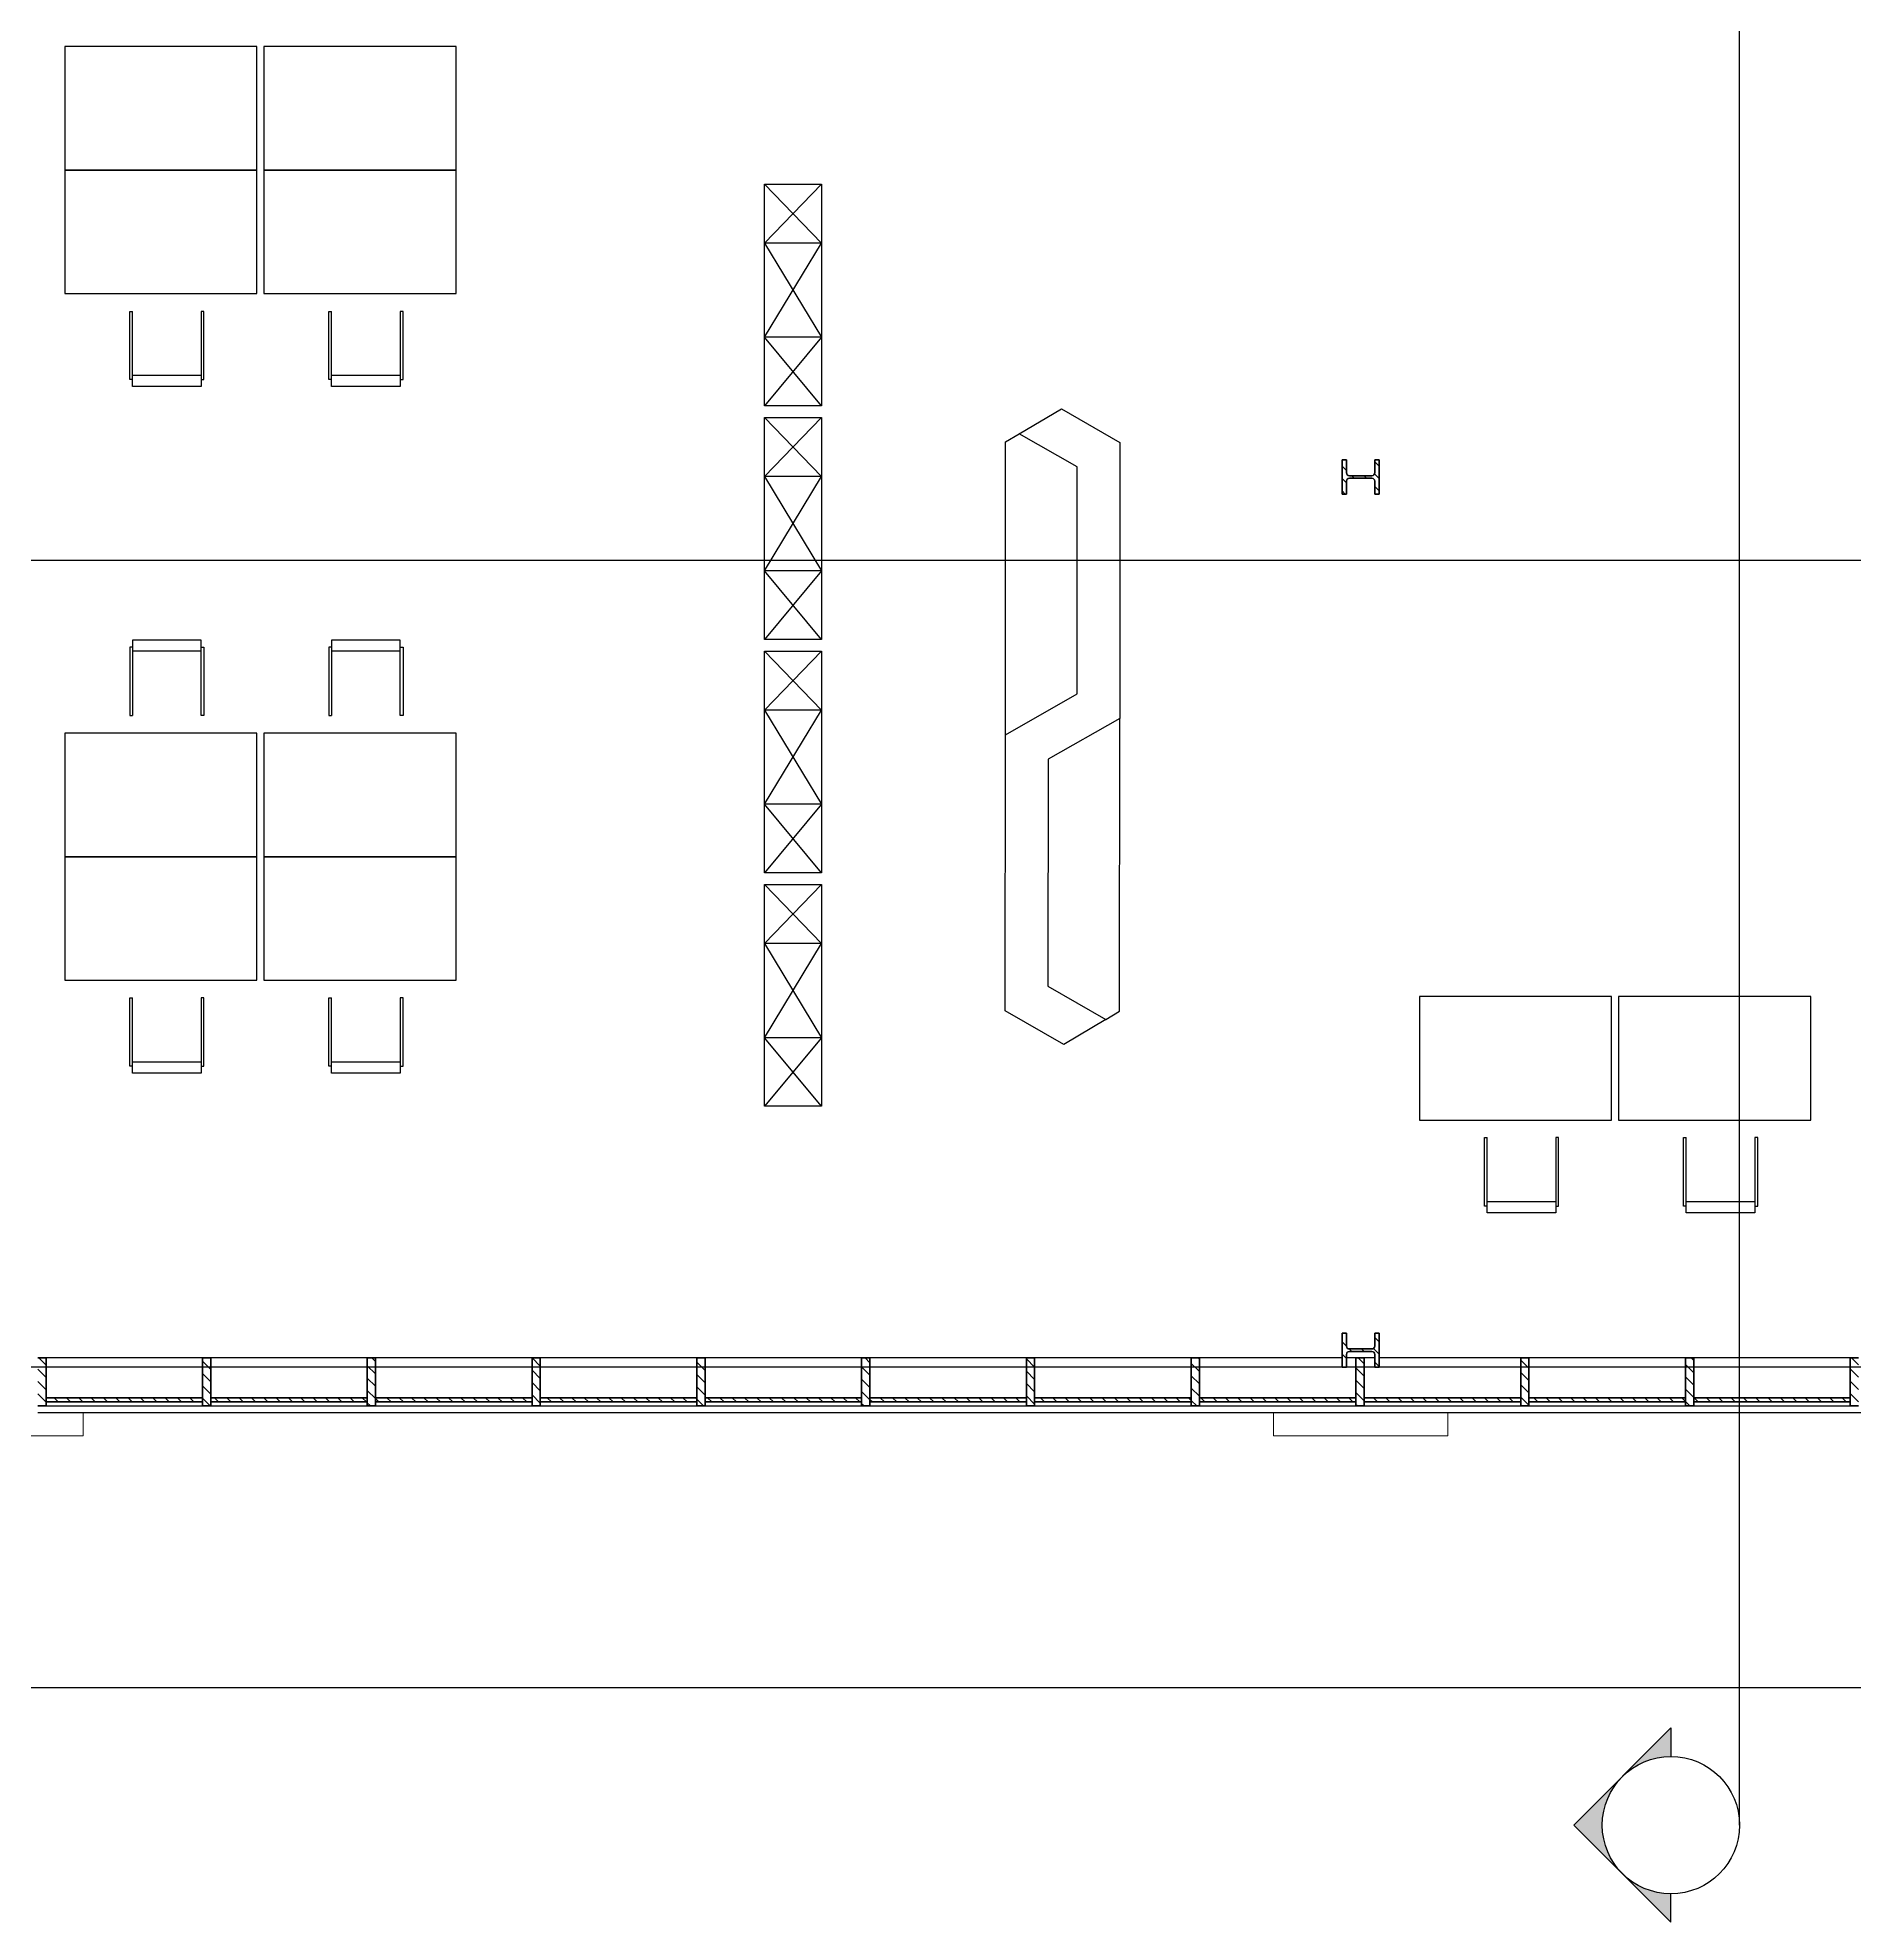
# Model space of a CAD drawing. Header units: millimetres. Extents: x -100 to 251604, y 0 to 25979.
# Drawn here: x 25724 to 38954, y 0 to 13724 of the extents above; entities that cross this region are included whole.
import ezdxf
from ezdxf.enums import TextEntityAlignment as Align

# ---------------------------------------------------------------- set-up
doc = ezdxf.new("R2018")
doc.units = ezdxf.units.MM
doc.layers.get('0').update_dxf_attribs({"true_color": 0xdfdfdf})
for name, color, linetype in [('Background_0', 7, 'Continuous'), ('Background_BRX_2D_Symbols', 7, 'Continuous'), ('Background_Front bricks', 7, 'Continuous'), ('Background_GLASS', 161, 'Continuous'), ('Background_WINDOW_FRAME', 253, 'Continuous'), ('Boundary_0', 7, 'Continuous'), ('Boundary_BRX_2D_Symbols', 7, 'Continuous'), ('Boundary_GLASS', 161, 'Continuous'), ('Boundary_WINDOW_FRAME', 253, 'Continuous'), ('Fill_0', 7, 'Continuous'), ('Fill_GLASS', 161, 'Continuous'), ('Fill_WINDOW_FRAME', 253, 'Continuous'), ('Viewport border', 7, 'Continuous')]:
    doc.layers.add(name, color=color, linetype=linetype)
doc.layers.add('Background_Concrete_ Reinforced', color=7, linetype='Continuous', lineweight=9)
doc.layers.add('BIM_SECTIONS', color=151, linetype='Continuous', lineweight=25)
doc.layers.add('BIM_ROOM_LINES', color=7, linetype='Continuous', plot=False)
doc.styles.get("Standard").update_dxf_attribs({"font": 'arial.ttf'})
pattern_1 = [(45, (-5377.5, -9300), (-44.90128, 44.90128), [])]

# ---------------------------------------------------------------- blocks, each defined once
blk = doc.blocks.new('*U10839')
blk.add_lwpolyline([(0, 1615), (415, 1615), (415, 0), (0, 0)], close=True)
for points in [[(415, 1615), (0, 1186), (415, 500), (0, 0)], [(415, 0), (0, 500), (415, 1186), (0, 1615)], [(415, 1186), (0, 1186)], [(415, 500), (0, 500)]]:
    blk.add_lwpolyline(points)
blk = doc.blocks.new('*U10909')
at = {"transparency": 16777216}
for p, q in [((18266, -2170), (18573, -1988)), ((18573, -1988), (18998, -2233)), ((18165, -2230), (18266, -2170)), ((18687, -2412), (18266, -2170)), ((18165, -4362), (18165, -2230)), ((18998, -2233), (18998, -4243)), ((18687, -4065), (18687, -2412)), ((18165, -4362), (18687, -4065)), ((18998, -4243), (18476, -4540)), ((18996, -6376), (18998, -4243)), ((18164, -6372), (18165, -4362)), ((18476, -4540), (18475, -6193)), ((18475, -6193), (18897, -6435)), ((18590, -6618), (18164, -6372)), ((18897, -6435), (18590, -6618)), ((18897, -6435), (18996, -6376))]:
    blk.add_line(p, q, dxfattribs=at)
blk = doc.blocks.new('*U10910')
for p, q in [((24030, -6268), (22630, -6268)), ((22630, -6268), (22630, -7168)), ((24030, -7168), (24030, -6268)), ((22630, -7168), (24030, -7168))]:
    blk.add_line(p, q)
blk = doc.blocks.new('*U10911')
for p, q in [((23104, -7296), (23124, -7296)), ((23104, -7794), (23104, -7296)), ((23124, -7764), (23124, -7296)), ((23624, -7296), (23624, -7764)), ((23644, -7296), (23624, -7296)), ((23644, -7794), (23644, -7296)), ((23124, -7794), (23104, -7794)), ((23124, -7794), (23124, -7764)), ((23624, -7764), (23124, -7764)), ((23124, -7844), (23124, -7794)), ((23624, -7764), (23624, -7794)), ((23624, -7794), (23624, -7844)), ((23624, -7794), (23644, -7794)), ((23624, -7844), (23124, -7844))]:
    blk.add_line(p, q)
blk = doc.blocks.new('*U10912')
for p, q in [((22580, -6268), (21180, -6268)), ((21180, -6268), (21180, -7168)), ((22580, -7168), (22580, -6268)), ((21180, -7168), (22580, -7168))]:
    blk.add_line(p, q)
blk = doc.blocks.new('*U10913')
for p, q in [((21654, -7296), (21674, -7296)), ((21654, -7794), (21654, -7296)), ((21674, -7764), (21674, -7296)), ((22174, -7296), (22174, -7764)), ((22194, -7296), (22174, -7296)), ((22194, -7794), (22194, -7296)), ((21674, -7794), (21654, -7794)), ((21674, -7794), (21674, -7764)), ((22174, -7764), (21674, -7764)), ((21674, -7844), (21674, -7794)), ((22174, -7764), (22174, -7794)), ((22174, -7794), (22174, -7844)), ((22174, -7794), (22194, -7794)), ((22174, -7844), (21674, -7844))]:
    blk.add_line(p, q)
blk = doc.blocks.new('*U10922')
for p, q in [((14164, -5250), (12764, -5250)), ((12764, -5250), (12764, -6150)), ((14164, -6150), (14164, -5250)), ((12764, -6150), (14164, -6150))]:
    blk.add_line(p, q)
blk = doc.blocks.new('*U10923')
for p, q in [((14164, -4350), (12764, -4350)), ((12764, -4350), (12764, -5250)), ((14164, -5250), (14164, -4350)), ((12764, -5250), (14164, -5250))]:
    blk.add_line(p, q)
blk = doc.blocks.new('*U10924')
for p, q in [((13238, -6279), (13258, -6279)), ((13238, -6776), (13238, -6279)), ((13258, -6746), (13258, -6279)), ((13758, -6279), (13758, -6746)), ((13778, -6279), (13758, -6279)), ((13778, -6776), (13778, -6279)), ((13258, -6776), (13238, -6776)), ((13258, -6776), (13258, -6746)), ((13758, -6746), (13258, -6746)), ((13258, -6826), (13258, -6776)), ((13758, -6826), (13258, -6826)), ((13758, -6746), (13758, -6776)), ((13758, -6776), (13758, -6826)), ((13758, -6776), (13778, -6776))]:
    blk.add_line(p, q)
blk = doc.blocks.new('*U10925')
for p, q in [((13258, -3674), (13258, -3724)), ((13758, -3674), (13258, -3674)), ((13758, -3724), (13758, -3674)), ((13258, -3724), (13238, -3724)), ((13238, -3724), (13238, -4221)), ((13258, -3724), (13258, -3754)), ((13258, -3754), (13258, -4221)), ((13758, -3754), (13258, -3754)), ((13758, -3754), (13758, -3724)), ((13758, -3724), (13778, -3724)), ((13758, -4221), (13758, -3754)), ((13778, -3724), (13778, -4221)), ((13238, -4221), (13258, -4221)), ((13778, -4221), (13758, -4221))]:
    blk.add_line(p, q)
blk = doc.blocks.new('*U10926')
for p, q in [((12714, -5250), (11314, -5250)), ((11314, -5250), (11314, -6150)), ((12714, -6150), (12714, -5250)), ((11314, -6150), (12714, -6150))]:
    blk.add_line(p, q)
blk = doc.blocks.new('*U10927')
for p, q in [((12714, -4350), (11314, -4350)), ((11314, -4350), (11314, -5250)), ((12714, -5250), (12714, -4350)), ((11314, -5250), (12714, -5250))]:
    blk.add_line(p, q)
blk = doc.blocks.new('*U10928')
for p, q in [((11788, -6279), (11808, -6279)), ((11788, -6776), (11788, -6279)), ((11808, -6746), (11808, -6279)), ((12308, -6279), (12308, -6746)), ((12328, -6279), (12308, -6279)), ((12328, -6776), (12328, -6279)), ((11808, -6776), (11788, -6776)), ((11808, -6776), (11808, -6746)), ((12308, -6746), (11808, -6746)), ((11808, -6826), (11808, -6776)), ((12308, -6826), (11808, -6826)), ((12308, -6746), (12308, -6776)), ((12308, -6776), (12308, -6826)), ((12308, -6776), (12328, -6776))]:
    blk.add_line(p, q)
blk = doc.blocks.new('*U10929')
for p, q in [((11808, -3674), (11808, -3724)), ((12308, -3674), (11808, -3674)), ((12308, -3724), (12308, -3674)), ((11808, -3724), (11788, -3724)), ((11788, -3724), (11788, -4221)), ((11808, -3724), (11808, -3754)), ((11808, -3754), (11808, -4221)), ((12308, -3754), (11808, -3754)), ((12308, -3754), (12308, -3724)), ((12308, -3724), (12328, -3724)), ((12308, -4221), (12308, -3754)), ((12328, -3724), (12328, -4221)), ((11788, -4221), (11808, -4221)), ((12328, -4221), (12308, -4221))]:
    blk.add_line(p, q)
blk = doc.blocks.new('*U10938')
for p, q in [((14164, -250), (12764, -250)), ((12764, -250), (12764, -1150)), ((14164, -1150), (14164, -250)), ((12764, -1150), (14164, -1150))]:
    blk.add_line(p, q)
blk = doc.blocks.new('*U10939')
for p, q in [((14164, 650), (12764, 650)), ((12764, 650), (12764, -250)), ((14164, -250), (14164, 650)), ((12764, -250), (14164, -250))]:
    blk.add_line(p, q)
blk = doc.blocks.new('*U10940')
for p, q in [((13238, -1279), (13258, -1279)), ((13238, -1776), (13238, -1279)), ((13258, -1746), (13258, -1279)), ((13758, -1279), (13758, -1746)), ((13778, -1279), (13758, -1279)), ((13778, -1776), (13778, -1279)), ((13258, -1776), (13238, -1776)), ((13258, -1776), (13258, -1746)), ((13758, -1746), (13258, -1746)), ((13258, -1826), (13258, -1776)), ((13758, -1746), (13758, -1776)), ((13758, -1776), (13758, -1826)), ((13758, -1776), (13778, -1776)), ((13758, -1826), (13258, -1826))]:
    blk.add_line(p, q)
blk = doc.blocks.new('*U10943')
for p, q in [((12714, 650), (11314, 650)), ((11314, 650), (11314, -250)), ((12714, -250), (12714, 650)), ((11314, -250), (12714, -250))]:
    blk.add_line(p, q)
blk = doc.blocks.new('*U10944')
for p, q in [((11788, -1279), (11808, -1279)), ((11788, -1776), (11788, -1279)), ((11808, -1746), (11808, -1279)), ((12308, -1279), (12308, -1746)), ((12328, -1279), (12308, -1279)), ((12328, -1776), (12328, -1279)), ((11808, -1776), (11788, -1776)), ((11808, -1776), (11808, -1746)), ((12308, -1746), (11808, -1746)), ((11808, -1826), (11808, -1776)), ((12308, -1746), (12308, -1776)), ((12308, -1776), (12308, -1826)), ((12308, -1776), (12328, -1776)), ((12308, -1826), (11808, -1826))]:
    blk.add_line(p, q)
blk = doc.blocks.new('*U10945')
for p, q in [((12714, -250), (11314, -250)), ((11314, -250), (11314, -1150)), ((12714, -1150), (12714, -250)), ((11314, -1150), (12714, -1150))]:
    blk.add_line(p, q)
blk = doc.blocks.new('_SectionCallout')
at = {"transparency": 33554508}
h = blk.add_hatch(color=0, dxfattribs=at)
h.paths.add_polyline_path([(-707, 500), (-500, 500, -0.198912), (-354, 854)])
h.paths.add_polyline_path([(0, 1207), (-354, 854, -0.414214), (354, 854)])
h.paths.add_polyline_path([(500, 500), (707, 500), (354, 854, -0.198912)])
at = {"color": 0}
for p, q in [((0, 1207), (-707, 500)), ((0, 1207), (707, 500)), ((-707, 500), (-500, 500)), ((707, 500), (500, 500))]:
    blk.add_line(p, q, dxfattribs=at)
blk.add_circle((0, 500), 500, dxfattribs=at)
at = {"color": 0, "lineweight": 30, "flags": 104}
blk.add_attdef('SECTIONNAME', text='', height=100, dxfattribs=at).set_placement((0, 500), align=Align.MIDDLE_CENTER)
blk = doc.blocks.new('Main_Floor 0__section__..%5CMainBuilding.dwg', base_point=(-3895, -13010))
at = {"layer": 'Fill_0', "extrusion": (3.14108e-18, 3.40645e-18, -1)}
h = blk.add_hatch(dxfattribs=at)
h.set_pattern_fill('ANSI31', color=256, scale=20, style=0)
h.set_pattern_definition(pattern_1)
edge = h.paths.add_edge_path()
edge.add_line((-20649, -2455), (-20649, -2361))
edge.add_line((-20649, -2361), (-20617, -2361))
edge.add_line((-20617, -2361), (-20617, -2609))
edge.add_line((-20617, -2609), (-20649, -2609))
edge.add_line((-20649, -2609), (-20649, -2515))
edge.add_spline(control_points=[(-20649, -2515), (-20649, -2494), (-20670, -2494)], knot_values=[-0.785398, -0.785398, -0.785398, 0.785398, 0.785398, 0.785398], weights=[1, 0.707107, 1], degree=2, periodic=0)
edge.add_line((-20670, -2494), (-20834, -2494))
edge.add_spline(control_points=[(-20834, -2494), (-20855, -2494), (-20855, -2515)], knot_values=[-0.785398, -0.785398, -0.785398, 0.785398, 0.785398, 0.785398], weights=[1, 0.707107, 1], degree=2, periodic=0)
edge.add_line((-20855, -2515), (-20855, -2609))
edge.add_line((-20855, -2609), (-20887, -2609))
edge.add_line((-20887, -2609), (-20887, -2361))
edge.add_line((-20887, -2361), (-20855, -2361))
edge.add_line((-20855, -2361), (-20855, -2455))
edge.add_spline(control_points=[(-20855, -2455), (-20855, -2476), (-20834, -2476)], knot_values=[-0.785398, -0.785398, -0.785398, 0.785398, 0.785398, 0.785398], weights=[1, 0.707107, 1], degree=2, periodic=0)
edge.add_line((-20834, -2476), (-20670, -2476))
edge.add_spline(control_points=[(-20670, -2476), (-20649, -2476), (-20649, -2455)], knot_values=[-0.785398, -0.785398, -0.785398, 0.785398, 0.785398, 0.785398], weights=[1, 0.707107, 1], degree=2, periodic=0)
at = {"layer": 'Fill_0', "extrusion": (1.63739e-17, 3.40645e-18, -1)}
h = blk.add_hatch(dxfattribs=at)
h.set_pattern_fill('ANSI31', color=256, scale=20, style=0)
h.set_pattern_definition(pattern_1)
edge = h.paths.add_edge_path()
edge.add_spline(control_points=[(-20649, -8874), (-20649, -8853), (-20670, -8853)], knot_values=[-0.785398, -0.785398, -0.785398, 0.785398, 0.785398, 0.785398], weights=[1, 0.707107, 1], degree=2, periodic=0)
edge.add_line((-20670, -8853), (-20834, -8853))
edge.add_spline(control_points=[(-20834, -8853), (-20855, -8853), (-20855, -8874)], knot_values=[-0.785398, -0.785398, -0.785398, 0.785398, 0.785398, 0.785398], weights=[1, 0.707107, 1], degree=2, periodic=0)
edge.add_line((-20855, -8874), (-20855, -8968))
edge.add_line((-20855, -8968), (-20887, -8968))
edge.add_line((-20887, -8968), (-20887, -8720))
edge.add_line((-20887, -8720), (-20855, -8720))
edge.add_line((-20855, -8720), (-20855, -8814))
edge.add_spline(control_points=[(-20855, -8814), (-20855, -8835), (-20834, -8835)], knot_values=[-0.785398, -0.785398, -0.785398, 0.785398, 0.785398, 0.785398], weights=[1, 0.707107, 1], degree=2, periodic=0)
edge.add_line((-20834, -8835), (-20670, -8835))
edge.add_spline(control_points=[(-20670, -8835), (-20649, -8835), (-20649, -8814)], knot_values=[-0.785398, -0.785398, -0.785398, 0.785398, 0.785398, 0.785398], weights=[1, 0.707107, 1], degree=2, periodic=0)
edge.add_line((-20649, -8814), (-20649, -8720))
edge.add_line((-20649, -8720), (-20617, -8720))
edge.add_line((-20617, -8720), (-20617, -8968))
edge.add_line((-20617, -8968), (-20649, -8968))
edge.add_line((-20649, -8968), (-20649, -8874))
at = {"layer": 'Fill_GLASS', "extrusion": (9.75748e-18, 0, -1)}
h = blk.add_hatch(dxfattribs=at)
h.set_pattern_fill('ANSI31', color=256, scale=20, style=0)
h.set_pattern_definition(pattern_1)
h.paths.add_polyline_path([(-11178, -9220), (-12318, -9220), (-12318, -9190), (-11178, -9190)])
h = blk.add_hatch(dxfattribs=at)
h.set_pattern_fill('ANSI31', color=256, scale=20, style=0)
h.set_pattern_definition(pattern_1)
h.paths.add_polyline_path([(-12378, -9220), (-13518, -9220), (-13518, -9190), (-12378, -9190)])
at = {"layer": 'Fill_GLASS', "extrusion": (-2.74535e-17, 1.41402e-16, -1)}
h = blk.add_hatch(dxfattribs=at)
h.set_pattern_fill('ANSI31', color=256, scale=20, style=0)
h.set_pattern_definition(pattern_1)
h.paths.add_polyline_path([(-13578, -9220), (-14718, -9220), (-14718, -9190), (-13578, -9190)])
at = {"layer": 'Fill_GLASS', "extrusion": (9.75748e-18, 0, -1)}
h = blk.add_hatch(dxfattribs=at)
h.set_pattern_fill('ANSI31', color=256, scale=20, style=0)
h.set_pattern_definition(pattern_1)
h.paths.add_polyline_path([(-14778, -9220), (-15918, -9220), (-15918, -9190), (-14778, -9190)])
at = {"layer": 'Fill_GLASS', "extrusion": (6.03639e-18, -1.41402e-16, -1)}
h = blk.add_hatch(dxfattribs=at)
h.set_pattern_fill('ANSI31', color=256, scale=20, style=0)
h.set_pattern_definition(pattern_1)
h.paths.add_polyline_path([(-15978, -9220), (-17118, -9220), (-17118, -9190), (-15978, -9190)])
at = {"layer": 'Fill_GLASS', "extrusion": (-4.45705e-17, 0, -1)}
h = blk.add_hatch(dxfattribs=at)
h.set_pattern_fill('ANSI31', color=256, scale=20, style=0)
h.set_pattern_definition(pattern_1)
h.paths.add_polyline_path([(-17178, -9220), (-18318, -9220), (-18318, -9190), (-17178, -9190)])
at = {"layer": 'Fill_GLASS', "extrusion": (9.75748e-18, 0, -1)}
h = blk.add_hatch(dxfattribs=at)
h.set_pattern_fill('ANSI31', color=256, scale=20, style=0)
h.set_pattern_definition(pattern_1)
h.paths.add_polyline_path([(-18378, -9220), (-19518, -9220), (-19518, -9190), (-18378, -9190)])
h = blk.add_hatch(dxfattribs=at)
h.set_pattern_fill('ANSI31', color=256, scale=20, style=0)
h.set_pattern_definition(pattern_1)
h.paths.add_polyline_path([(-19578, -9220), (-20718, -9220), (-20718, -9190), (-19578, -9190)])
h = blk.add_hatch(dxfattribs=at)
h.set_pattern_fill('ANSI31', color=256, scale=20, style=0)
h.set_pattern_definition(pattern_1)
h.paths.add_polyline_path([(-20778, -9220), (-21918, -9220), (-21918, -9190), (-20778, -9190)])
h = blk.add_hatch(dxfattribs=at)
h.set_pattern_fill('ANSI31', color=256, scale=20, style=0)
h.set_pattern_definition(pattern_1)
h.paths.add_polyline_path([(-21978, -9220), (-23118, -9220), (-23118, -9190), (-21978, -9190)])
h = blk.add_hatch(dxfattribs=at)
h.set_pattern_fill('ANSI31', color=256, scale=20, style=0)
h.set_pattern_definition(pattern_1)
h.paths.add_polyline_path([(-23178, -9220), (-24318, -9220), (-24318, -9190), (-23178, -9190)])
at = {"layer": 'Fill_WINDOW_FRAME', "extrusion": (9.75748e-18, 0, -1)}
h = blk.add_hatch(dxfattribs=at)
h.set_pattern_fill('ANSI31', color=256, scale=20, style=0)
h.set_pattern_definition(pattern_1)
h.paths.add_polyline_path([(-11178, -8900), (-11118, -8900), (-11118, -9250), (-11178, -9250)])
h = blk.add_hatch(dxfattribs=at)
h.set_pattern_fill('ANSI31', color=256, scale=20, style=0)
h.set_pattern_definition(pattern_1)
h.paths.add_polyline_path([(-12378, -8900), (-12318, -8900), (-12318, -9250), (-12378, -9250)])
h = blk.add_hatch(dxfattribs=at)
h.set_pattern_fill('ANSI31', color=256, scale=20, style=0)
h.set_pattern_definition(pattern_1)
h.paths.add_polyline_path([(-13578, -8900), (-13518, -8900), (-13518, -9250), (-13578, -9250)])
h = blk.add_hatch(dxfattribs=at)
h.set_pattern_fill('ANSI31', color=256, scale=20, style=0)
h.set_pattern_definition(pattern_1)
h.paths.add_polyline_path([(-14778, -8900), (-14718, -8900), (-14718, -9250), (-14778, -9250)])
h = blk.add_hatch(dxfattribs=at)
h.set_pattern_fill('ANSI31', color=256, scale=20, style=0)
h.set_pattern_definition(pattern_1)
h.paths.add_polyline_path([(-15978, -8900), (-15918, -8900), (-15918, -9250), (-15978, -9250)])
h = blk.add_hatch(dxfattribs=at)
h.set_pattern_fill('ANSI31', color=256, scale=20, style=0)
h.set_pattern_definition(pattern_1)
h.paths.add_polyline_path([(-17178, -8900), (-17118, -8900), (-17118, -9250), (-17178, -9250)])
h = blk.add_hatch(dxfattribs=at)
h.set_pattern_fill('ANSI31', color=256, scale=20, style=0)
h.set_pattern_definition(pattern_1)
h.paths.add_polyline_path([(-18378, -8900), (-18318, -8900), (-18318, -9250), (-18378, -9250)])
h = blk.add_hatch(dxfattribs=at)
h.set_pattern_fill('ANSI31', color=256, scale=20, style=0)
h.set_pattern_definition(pattern_1)
h.paths.add_polyline_path([(-19578, -8900), (-19518, -8900), (-19518, -9250), (-19578, -9250)])
h = blk.add_hatch(dxfattribs=at)
h.set_pattern_fill('ANSI31', color=256, scale=20, style=0)
h.set_pattern_definition(pattern_1)
h.paths.add_polyline_path([(-20778, -8900), (-20718, -8900), (-20718, -9250), (-20778, -9250)])
h = blk.add_hatch(dxfattribs=at)
h.set_pattern_fill('ANSI31', color=256, scale=20, style=0)
h.set_pattern_definition(pattern_1)
h.paths.add_polyline_path([(-21978, -8900), (-21918, -8900), (-21918, -9250), (-21978, -9250)])
h = blk.add_hatch(dxfattribs=at)
h.set_pattern_fill('ANSI31', color=256, scale=20, style=0)
h.set_pattern_definition(pattern_1)
h.paths.add_polyline_path([(-23178, -8900), (-23118, -8900), (-23118, -9250), (-23178, -9250)])
h = blk.add_hatch(dxfattribs=at)
h.set_pattern_fill('ANSI31', color=256, scale=20, style=0)
h.set_pattern_definition(pattern_1)
h.paths.add_polyline_path([(-24378, -8900), (-24318, -8900), (-24318, -9250), (-24378, -9250)])
at = {"layer": 'Background_0'}
for p, q in [((20617, -2361), (20617, -2609)), ((20649, -2361), (20617, -2361)), ((20649, -2455), (20649, -2361)), ((20887, -2361), (20855, -2361)), ((20855, -2361), (20855, -2455)), ((20887, -2609), (20887, -2361)), ((20649, -2609), (20649, -2515)), ((20834, -2476), (20670, -2476)), ((20670, -2494), (20834, -2494)), ((20855, -2515), (20855, -2609)), ((20617, -2609), (20649, -2609)), ((20855, -2609), (20887, -2609)), ((20617, -8720), (20617, -8968)), ((20649, -8720), (20617, -8720)), ((20649, -8814), (20649, -8720)), ((20855, -8720), (20855, -8814)), ((20887, -8720), (20855, -8720)), ((20887, -8968), (20887, -8720)), ((20649, -8968), (20649, -8874)), ((20834, -8835), (20670, -8835)), ((20670, -8853), (20834, -8853)), ((20855, -8874), (20855, -8968)), ((20617, -8968), (20649, -8968)), ((20855, -8968), (20887, -8968))]:
    blk.add_line(p, q, dxfattribs=at)
at = {"layer": 'Background_0', "extrusion": (0, 0, -1)}
for centre, start, end in [((-20670, -2455), 270, 0), ((-20834, -2455), 180, 270), ((-20670, -2515), 0, 90), ((-20834, -2515), 90, 180), ((-20670, -8814), 270, 0), ((-20670, -8874), 0, 90), ((-20834, -8814), 180, 270), ((-20834, -8874), 90, 180)]:
    blk.add_arc(centre, 21, start, end, dxfattribs=at)
at = {"layer": 'Background_Concrete_ Reinforced'}
for p, q in [((11448, -9468), (11448, -9300)), ((20117, -9300), (20117, -9468)), ((21387, -9468), (21387, -9300)), ((10178, -9468), (11448, -9468)), ((20117, -9468), (21387, -9468))]:
    blk.add_line(p, q, dxfattribs=at)
at = {"layer": 'Background_Front bricks'}
blk.add_line((25578, -9300), (11118, -9300), dxfattribs=at)
at = {"layer": 'Background_GLASS'}
for p, q in [((11178, -9190), (11178, -9220)), ((12318, -9190), (11178, -9190)), ((12318, -9220), (12318, -9190)), ((13518, -9190), (12378, -9190)), ((12378, -9190), (12378, -9220)), ((13518, -9220), (13518, -9190)), ((14718, -9190), (13578, -9190)), ((13578, -9190), (13578, -9220)), ((14718, -9220), (14718, -9190)), ((15918, -9190), (14778, -9190)), ((14778, -9190), (14778, -9220)), ((15918, -9220), (15918, -9190)), ((15978, -9190), (15978, -9220)), ((17118, -9190), (15978, -9190)), ((17118, -9220), (17118, -9190)), ((17178, -9190), (17178, -9220)), ((18318, -9190), (17178, -9190)), ((18318, -9220), (18318, -9190)), ((18378, -9190), (18378, -9220)), ((19518, -9190), (18378, -9190)), ((19518, -9220), (19518, -9190)), ((19578, -9190), (19578, -9220)), ((20718, -9190), (19578, -9190)), ((20718, -9220), (20718, -9190)), ((20778, -9190), (20778, -9220)), ((21918, -9190), (20778, -9190)), ((21918, -9220), (21918, -9190)), ((23118, -9190), (21978, -9190)), ((21978, -9190), (21978, -9220)), ((23118, -9220), (23118, -9190)), ((24318, -9190), (23178, -9190)), ((23178, -9190), (23178, -9220)), ((24318, -9220), (24318, -9190)), ((11178, -9220), (12318, -9220)), ((12378, -9220), (13518, -9220)), ((13578, -9220), (14718, -9220)), ((14778, -9220), (15918, -9220)), ((15978, -9220), (17118, -9220)), ((17178, -9220), (18318, -9220)), ((18378, -9220), (19518, -9220)), ((19578, -9220), (20718, -9220)), ((20778, -9220), (21918, -9220)), ((21978, -9220), (23118, -9220)), ((23178, -9220), (24318, -9220))]:
    blk.add_line(p, q, dxfattribs=at)
at = {"layer": 'Background_WINDOW_FRAME'}
for p, q in [((11178, -8900), (11118, -8900)), ((12318, -8900), (11178, -8900)), ((11178, -9250), (11178, -8900)), ((12318, -9190), (12318, -8900)), ((12378, -8900), (12318, -8900)), ((12318, -8900), (12318, -9250)), ((12378, -9250), (12378, -8900)), ((13518, -8900), (12378, -8900)), ((13518, -9190), (13518, -8900)), ((13578, -8900), (13518, -8900)), ((13518, -8900), (13518, -9250)), ((13578, -9250), (13578, -8900)), ((14718, -8900), (13578, -8900)), ((14718, -9190), (14718, -8900)), ((14778, -8900), (14718, -8900)), ((14718, -8900), (14718, -9250)), ((14778, -9250), (14778, -8900)), ((15918, -8900), (14778, -8900)), ((15918, -9190), (15918, -8900)), ((15978, -8900), (15918, -8900)), ((15918, -8900), (15918, -9250)), ((17118, -8900), (15978, -8900)), ((15978, -9250), (15978, -8900)), ((17118, -9190), (17118, -8900)), ((17178, -8900), (17118, -8900)), ((17118, -8900), (17118, -9250)), ((17178, -9250), (17178, -8900)), ((18318, -8900), (17178, -8900)), ((18318, -9190), (18318, -8900)), ((18318, -8900), (18318, -9250)), ((18378, -8900), (18318, -8900)), ((19518, -8900), (18378, -8900)), ((18378, -9250), (18378, -8900)), ((19518, -9190), (19518, -8900)), ((19518, -8900), (19518, -9250)), ((19578, -8900), (19518, -8900)), ((20617, -8900), (19578, -8900)), ((19578, -9250), (19578, -8900)), ((20718, -8900), (20649, -8900)), ((20718, -9190), (20718, -8900)), ((20778, -8900), (20718, -8900)), ((20718, -8900), (20718, -9250)), ((20855, -8900), (20778, -8900)), ((20778, -9250), (20778, -8900)), ((21918, -8900), (20887, -8900)), ((21918, -9190), (21918, -8900)), ((21918, -8900), (21918, -9250)), ((21978, -8900), (21918, -8900)), ((23118, -8900), (21978, -8900)), ((21978, -9250), (21978, -8900)), ((23118, -9190), (23118, -8900)), ((23178, -8900), (23118, -8900)), ((23118, -8900), (23118, -9250)), ((24318, -8900), (23178, -8900)), ((23178, -9250), (23178, -8900)), ((24318, -9190), (24318, -8900)), ((24378, -8900), (24318, -8900)), ((24318, -8900), (24318, -9250)), ((11118, -9250), (11178, -9250)), ((11178, -9250), (12318, -9250)), ((12318, -9250), (12318, -9220)), ((12318, -9250), (12378, -9250)), ((12378, -9250), (13518, -9250)), ((13518, -9250), (13518, -9220)), ((13518, -9250), (13578, -9250)), ((13578, -9250), (14718, -9250)), ((14718, -9250), (14718, -9220)), ((14718, -9250), (14778, -9250)), ((14778, -9250), (15918, -9250)), ((15918, -9250), (15918, -9220)), ((15918, -9250), (15978, -9250)), ((15978, -9250), (17118, -9250)), ((17118, -9250), (17118, -9220)), ((17118, -9250), (17178, -9250)), ((17178, -9250), (18318, -9250)), ((18318, -9250), (18318, -9220)), ((18318, -9250), (18378, -9250)), ((18378, -9250), (19518, -9250)), ((19518, -9250), (19518, -9220)), ((19518, -9250), (19578, -9250)), ((19578, -9250), (20718, -9250)), ((20718, -9250), (20718, -9220)), ((20718, -9250), (20778, -9250)), ((20778, -9250), (21918, -9250)), ((21918, -9250), (21918, -9220)), ((21918, -9250), (21978, -9250)), ((21978, -9250), (23118, -9250)), ((23118, -9250), (23118, -9220)), ((23118, -9250), (23178, -9250)), ((23178, -9250), (24318, -9250)), ((24318, -9250), (24318, -9220)), ((24318, -9250), (24378, -9250))]:
    blk.add_line(p, q, dxfattribs=at)
at = {"layer": 'BIM_ROOM_LINES'}
blk.add_line((25646, -8968), (5710, -8968), dxfattribs=at)
at = {"layer": 'BIM_SECTIONS'}
for points in [[(23512, -12302), (23512, 12262)], [(-218, -3092), (46823, -3092)], [(0, -11300), (46605, -11300)]]:
    blk.add_lwpolyline(points, dxfattribs=at)
at = {"layer": 'Boundary_0'}
for p, q in [((20617, -2609), (20617, -2361)), ((20617, -2361), (20649, -2361)), ((20649, -2361), (20649, -2455)), ((20855, -2455), (20855, -2361)), ((20855, -2361), (20887, -2361)), ((20887, -2361), (20887, -2609)), ((20649, -2515), (20649, -2609)), ((20670, -2476), (20834, -2476)), ((20834, -2494), (20670, -2494)), ((20855, -2609), (20855, -2515)), ((20649, -2609), (20617, -2609)), ((20887, -2609), (20855, -2609)), ((20617, -8968), (20617, -8720)), ((20617, -8720), (20649, -8720)), ((20649, -8720), (20649, -8814)), ((20855, -8814), (20855, -8720)), ((20855, -8720), (20887, -8720)), ((20887, -8720), (20887, -8968)), ((20649, -8874), (20649, -8968)), ((20670, -8835), (20834, -8835)), ((20834, -8853), (20670, -8853)), ((20855, -8968), (20855, -8874)), ((20649, -8968), (20617, -8968)), ((20887, -8968), (20855, -8968))]:
    blk.add_line(p, q, dxfattribs=at)
for centre, start, end in [((20670, -2455), 180, 270), ((20834, -2455), 270, 0), ((20670, -2515), 90, 180), ((20834, -2515), 0, 90), ((20670, -8814), 180, 270), ((20670, -8874), 90, 180), ((20834, -8814), 270, 0), ((20834, -8874), 0, 90)]:
    blk.add_arc(centre, 21, start, end, dxfattribs=at)
at = {"layer": 'Boundary_GLASS'}
for p, q in [((11178, -9220), (11178, -9190)), ((11178, -9190), (12318, -9190)), ((12318, -9190), (12318, -9220)), ((12378, -9220), (12378, -9190)), ((12378, -9190), (13518, -9190)), ((13518, -9190), (13518, -9220)), ((13578, -9220), (13578, -9190)), ((13578, -9190), (14718, -9190)), ((14718, -9190), (14718, -9220)), ((14778, -9220), (14778, -9190)), ((14778, -9190), (15918, -9190)), ((15918, -9190), (15918, -9220)), ((15978, -9220), (15978, -9190)), ((15978, -9190), (17118, -9190)), ((17118, -9190), (17118, -9220)), ((17178, -9220), (17178, -9190)), ((17178, -9190), (18318, -9190)), ((18318, -9190), (18318, -9220)), ((18378, -9220), (18378, -9190)), ((18378, -9190), (19518, -9190)), ((19518, -9190), (19518, -9220)), ((19578, -9220), (19578, -9190)), ((19578, -9190), (20718, -9190)), ((20718, -9190), (20718, -9220)), ((20778, -9220), (20778, -9190)), ((20778, -9190), (21918, -9190)), ((21918, -9190), (21918, -9220)), ((21978, -9220), (21978, -9190)), ((21978, -9190), (23118, -9190)), ((23118, -9190), (23118, -9220)), ((23178, -9220), (23178, -9190)), ((23178, -9190), (24318, -9190)), ((24318, -9190), (24318, -9220)), ((12318, -9220), (11178, -9220)), ((13518, -9220), (12378, -9220)), ((14718, -9220), (13578, -9220)), ((15918, -9220), (14778, -9220)), ((17118, -9220), (15978, -9220)), ((18318, -9220), (17178, -9220)), ((19518, -9220), (18378, -9220)), ((20718, -9220), (19578, -9220)), ((21918, -9220), (20778, -9220)), ((23118, -9220), (21978, -9220)), ((24318, -9220), (23178, -9220))]:
    blk.add_line(p, q, dxfattribs=at)
at = {"layer": 'Boundary_WINDOW_FRAME'}
for p, q in [((11118, -8900), (11178, -8900)), ((11178, -8900), (11178, -9250)), ((12318, -9250), (12318, -8900)), ((12318, -8900), (12378, -8900)), ((12378, -8900), (12378, -9250)), ((13518, -9250), (13518, -8900)), ((13518, -8900), (13578, -8900)), ((13578, -8900), (13578, -9250)), ((14718, -9250), (14718, -8900)), ((14718, -8900), (14778, -8900)), ((14778, -8900), (14778, -9250)), ((15918, -9250), (15918, -8900)), ((15918, -8900), (15978, -8900)), ((15978, -8900), (15978, -9250)), ((17118, -9250), (17118, -8900)), ((17118, -8900), (17178, -8900)), ((17178, -8900), (17178, -9250)), ((18318, -9250), (18318, -8900)), ((18318, -8900), (18378, -8900)), ((18378, -8900), (18378, -9250)), ((19518, -9250), (19518, -8900)), ((19518, -8900), (19578, -8900)), ((19578, -8900), (19578, -9250)), ((20718, -9250), (20718, -8900)), ((20718, -8900), (20778, -8900)), ((20778, -8900), (20778, -9250)), ((21918, -9250), (21918, -8900)), ((21918, -8900), (21978, -8900)), ((21978, -8900), (21978, -9250)), ((23118, -9250), (23118, -8900)), ((23118, -8900), (23178, -8900)), ((23178, -8900), (23178, -9250)), ((24318, -9250), (24318, -8900)), ((24318, -8900), (24378, -8900)), ((11178, -9250), (11118, -9250)), ((12378, -9250), (12318, -9250)), ((13578, -9250), (13518, -9250)), ((14778, -9250), (14718, -9250)), ((15978, -9250), (15918, -9250)), ((17178, -9250), (17118, -9250)), ((18378, -9250), (18318, -9250)), ((19578, -9250), (19518, -9250)), ((20778, -9250), (20718, -9250)), ((21978, -9250), (21918, -9250)), ((23178, -9250), (23118, -9250)), ((24378, -9250), (24318, -9250))]:
    blk.add_line(p, q, dxfattribs=at)
at = {"layer": 'Background_BRX_2D_Symbols'}
for name in ['*U10943', '*U10939', '*U10945', '*U10938', '*U10944', '*U10940', '*U10909', '*U10929', '*U10925', '*U10927', '*U10923', '*U10926', '*U10922', '*U10928', '*U10924', '*U10912', '*U10910', '*U10913', '*U10911']:
    blk.add_blockref(name, (0, 0), dxfattribs=at)
at = {"layer": 'BIM_SECTIONS', "rotation": 90}
blk.add_blockref('_SectionCallout', (23512, -12302), dxfattribs=at)
at = {"layer": 'Boundary_BRX_2D_Symbols', "rotation": 360}
for p in [(16410, -1968), (16410, -3668), (16410, -5368), (16410, -7068)]:
    blk.add_blockref('*U10839', p, dxfattribs=at)

msp = doc.modelspace()

# ---------------------------------------------------------------- block references
at = {"layer": 'Viewport border'}
msp.add_blockref('Main_Floor 0__section__..%5CMainBuilding.dwg', (10712, 0), dxfattribs=at)

doc.saveas('drawing.dxf')
